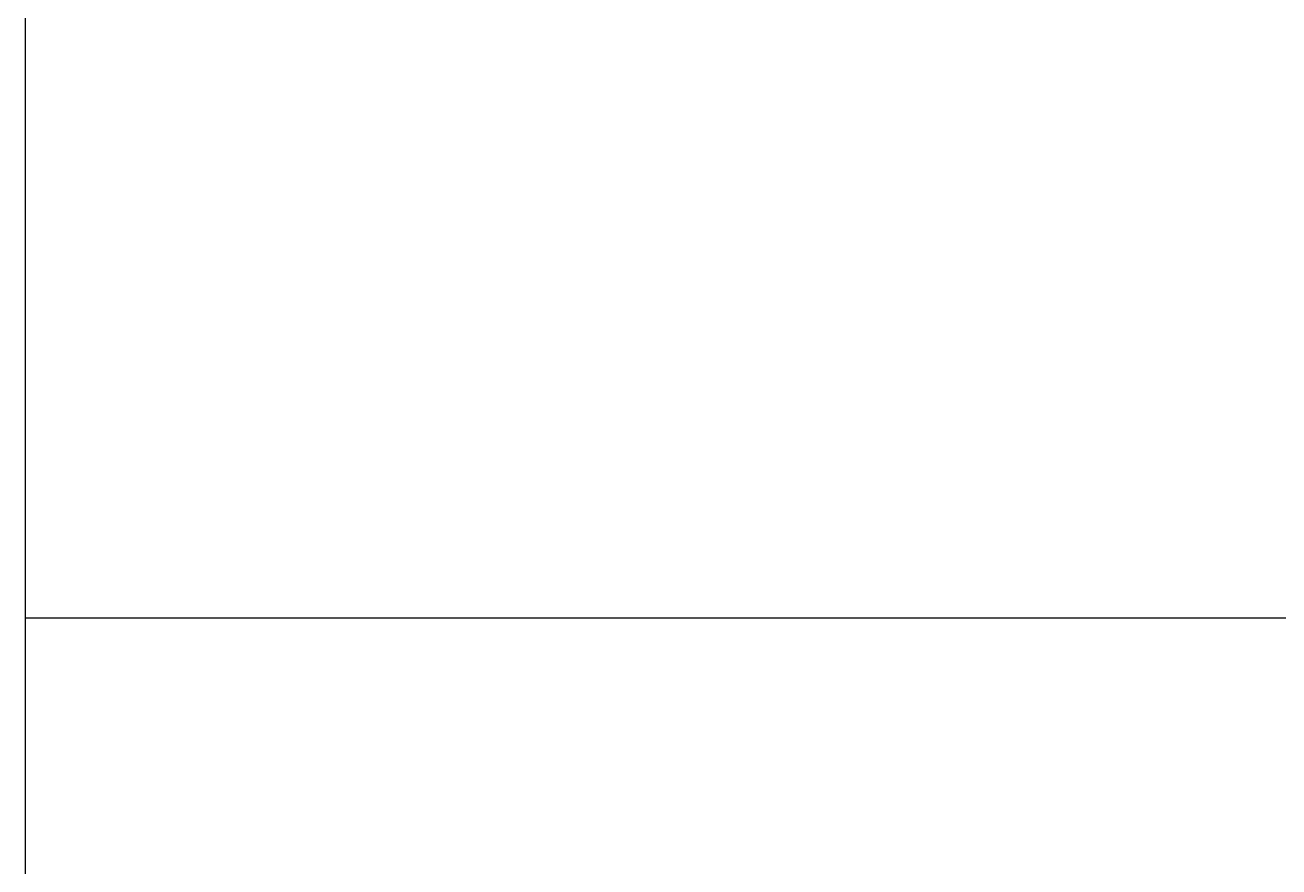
# Model space of a CAD drawing. Header units: millimetres. Extents: x 0 to 3800, y -67 to 2530.
# Drawn here: x 3408.11 to 3434.8, y 929.51 to 947.43 of the extents above; entities that cross this region are included whole.
import ezdxf
from ezdxf.lldxf.tags import DXFTag

# ---------------------------------------------------------------- set-up
doc = ezdxf.new("R2010")
doc.units = ezdxf.units.MM
doc.layers.add('중심선', color=1, linetype='DASHED')
tags = doc.linetypes.add('DASHDOT', pattern=[70, 31, -13, 13, -13]).pattern_tags.tags
tags[10:11] = [DXFTag(74, 4), DXFTag(75, 0), DXFTag(340, '0'), DXFTag(46, 0.0), DXFTag(50, 0.0), DXFTag(44, 0.0), DXFTag(45, 0.0)]
tags[8:9] = [DXFTag(74, 4), DXFTag(75, 0), DXFTag(340, '0'), DXFTag(46, 0.0), DXFTag(50, 0.0), DXFTag(44, 0.0), DXFTag(45, 0.0)]
tags[6:7] = [DXFTag(74, 4), DXFTag(75, 0), DXFTag(340, '0'), DXFTag(46, 0.0), DXFTag(50, 0.0), DXFTag(44, 0.0), DXFTag(45, 0.0)]
tags[4:5] = [DXFTag(74, 4), DXFTag(75, 0), DXFTag(340, '0'), DXFTag(46, 0.0), DXFTag(50, 0.0), DXFTag(44, 0.0), DXFTag(45, 0.0)]
tags = doc.linetypes.add('DASHED', pattern=[25.72, 12.86, -12.86]).pattern_tags.tags
tags[6:7] = [DXFTag(74, 4), DXFTag(75, 0), DXFTag(340, '0'), DXFTag(46, 0.0), DXFTag(50, 0.0), DXFTag(44, 0.0), DXFTag(45, 0.0)]
tags[4:5] = [DXFTag(74, 4), DXFTag(75, 0), DXFTag(340, '0'), DXFTag(46, 0.0), DXFTag(50, 0.0), DXFTag(44, 0.0), DXFTag(45, 0.0)]

msp = doc.modelspace()

# ---------------------------------------------------------------- linework, layer by layer
at = {"layer": '중심선', "linetype": 'DASHDOT'}
for p, q in [((3408.105, 1128.027), (3408.105, 231.218)), ((3489.185, 934.805), (3408.105, 934.805))]:
    msp.add_line(p, q, dxfattribs=at)

doc.saveas('drawing.dxf')
